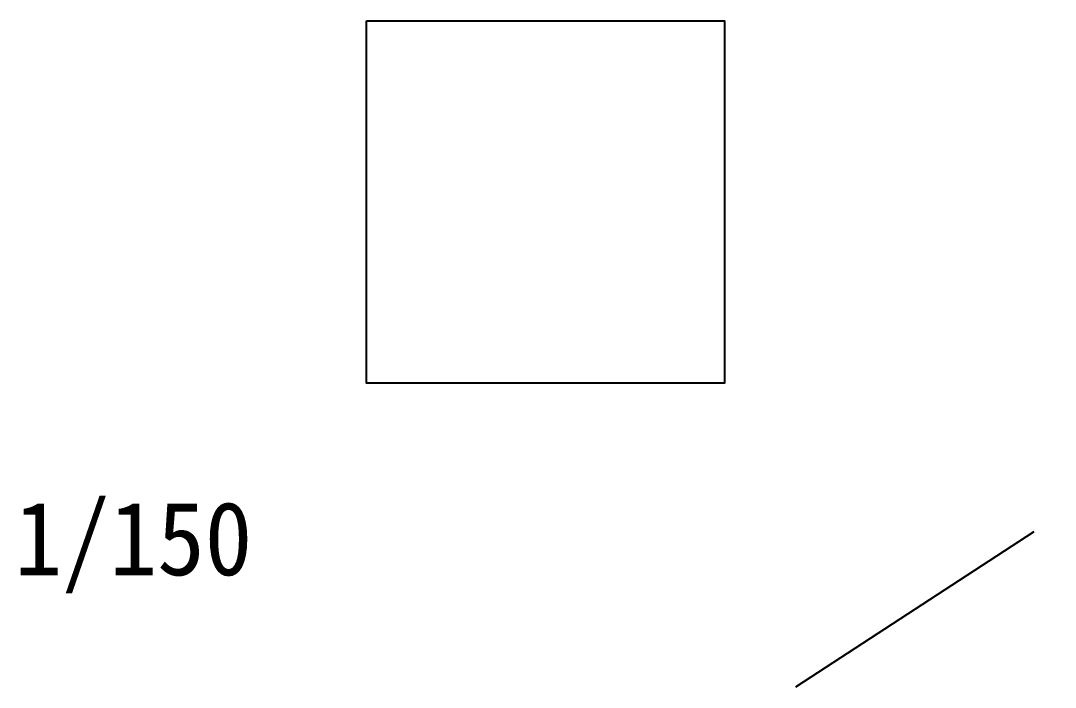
# Model space of a CAD drawing. Extents: x -143 to 185, y -2 to 126.
# Drawn here: x 51.7 to 122, y 80.4 to 125.6 of the extents above; entities that cross this region are included whole.
import ezdxf
from ezdxf.enums import TextEntityAlignment as Align

# ---------------------------------------------------------------- set-up
doc = ezdxf.new("R2010")
doc.units = 0
doc.header["$MEASUREMENT"] = 0
for name, color, linetype in [('TX-LINE', 2, 'CONTINUOUS'), ('TZ-LEAL', 1, 'CONTINUOUS'), ('TZ-TEX2', 3, 'CONTINUOUS'), ('TZ-TEXT', 6, 'CONTINUOUS')]:
    doc.layers.add(name, color=color, linetype=linetype)
doc.styles.get("Standard").update_dxf_attribs({"font": 'GulimChe.ttf'})
doc.dimstyles.new('D150', dxfattribs={"dimscale": 0.15, "dimtxt": 3, "dimasz": 3, "dimexe": 0.5, "dimexo": 0.5, "dimgap": 0.5, "dimtad": 1, "dimdec": 0, "dimzin": 1, "dimdsep": 46, "dimlunit": 6, "dimtxsty": 'Standard', "dimcen": 1, "dimclrd": 1, "dimclre": 1, "dimclrt": 3, "dimadec": 0, "dimazin": 0, "dimtfac": 1, "dimtdec": 0, "dimtix": 1, "dimtmove": 2, "dimatfit": 3, "dimfxl": 0, "dimtvp": 2, "dimlwd": -1, "dimlwe": -1, "dimarcsym": 0})

msp = doc.modelspace()

# ---------------------------------------------------------------- texts
at = {"layer": 'TZ-TEX2'}
msp.add_text('1/150', height=5, dxfattribs=at).set_placement((59.353, 90.053), align=Align.MIDDLE)

# ---------------------------------------------------------------- leaders
at = {"layer": 'TZ-LEAL'}
msp.add_leader([(120.515, 90.901), (104.327, 80.356)], dimstyle='D150', dxfattribs=at)

# ---------------------------------------------------------------- wipeouts: each hides what was drawn before it
for points in [[(75.185, 125.601), (75.185, 100.988), (99.516, 100.988), (99.516, 125.601)], [(107.452, 125.601), (107.452, 100.988), (131.782, 100.988), (131.782, 125.601)]]:
    msp.add_wipeout(points).dxf.layer = 'TX-LINE'

# ---------------------------------------------------------------- next in the draw order: linework, layer by layer
at = {"layer": 'TZ-TEXT'}
msp.add_lwpolyline([(75.185, 125.601), (99.516, 125.601), (99.516, 100.988), (75.185, 100.988)], close=True, dxfattribs=at)

doc.saveas('drawing.dxf')
